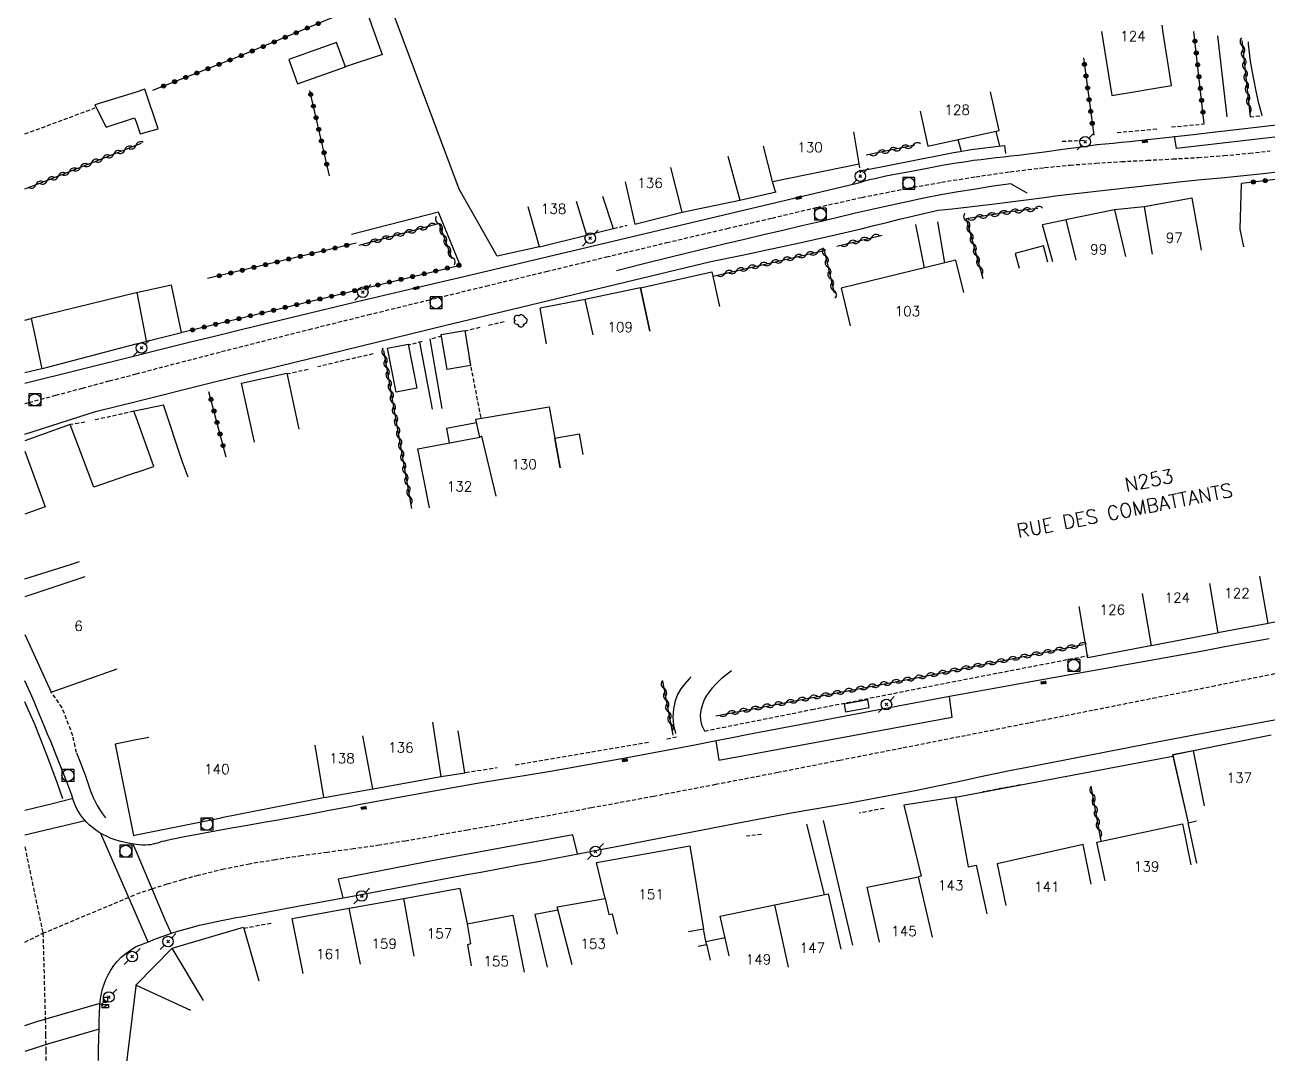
# Model space of a CAD drawing. Header units: millimetres. Extents: x 157999 to 159002, y 156999 to 158001.
# Drawn here: x 158000 to 158156.5, y 157749.3 to 157878.8 of the extents above; entities that cross this region are included whole.
import ezdxf
from ezdxf.enums import TextEntityAlignment as Align

# ---------------------------------------------------------------- set-up
doc = ezdxf.new("R2010")
doc.units = ezdxf.units.MM
doc.linetypes.add('DASHED', pattern=[0.75, 0.5, -0.25])
doc.layers.get('0').update_dxf_attribs({"linetype": 'CONTINUOUS'})
for name, color, linetype in [('W0001', 6, 'DASHED'), ('W0006', 2, 'CONTINUOUS'), ('W0008', 7, 'CONTINUOUS'), ('W0014', 7, 'CONTINUOUS'), ('W0017', 7, 'CONTINUOUS'), ('W0020', 2, 'CONTINUOUS'), ('W0021', 2, 'CONTINUOUS'), ('W0051', 7, 'CONTINUOUS'), ('W0101', 7, 'CONTINUOUS'), ('W0104', 1, 'CONTINUOUS'), ('W0112', 1, 'DASHED'), ('W0132', 7, 'CONTINUOUS'), ('W0300', 7, 'CONTINUOUS'), ('W0310', 3, 'CONTINUOUS'), ('W0323', 7, 'CONTINUOUS'), ('W0401', 7, 'CONTINUOUS'), ('W0420', 7, 'CONTINUOUS'), ('W0438', 7, 'CONTINUOUS'), ('W0473', 7, 'CONTINUOUS'), ('W0989', 7, 'CONTINUOUS'), ('W0990', 7, 'CONTINUOUS'), ('W0991', 7, 'CONTINUOUS'), ('W1102', 7, 'CONTINUOUS')]:
    doc.layers.add(name, color=color, linetype=linetype)
doc.styles.get("Standard").update_dxf_attribs({"font": 'romans.shx', "width": 0.85})

# ---------------------------------------------------------------- blocks, each defined once
blk = doc.blocks.new('T420')
for p, q in [((0.75, 0.75), (-0.75, 0.75)), ((-0.75, 0.75), (-0.75, -0.75)), ((0.75, 0.75), (0.75, -0.75)), ((0.75, -0.75), (-0.75, -0.75))]:
    blk.add_line(p, q)
blk.add_ellipse((0, 0), major_axis=(-0.53, 0.53), ratio=1, start_param=3.926991, end_param=10.210176)
blk = doc.blocks.new('T473')
for p, q in [((-0.166667, 0.166667), (0.166667, -0.166667)), ((-0.166667, -0.166667), (0.166667, 0.166667)), ((0.500001, 0.500001), (1.000002, 1.000002)), ((-1.000002, -1.000002), (-0.500001, -0.500001))]:
    blk.add_line(p, q)
blk.add_ellipse((0, 0), major_axis=(0.471405, 0.471405), ratio=1, start_param=5.4977871438, end_param=11.780972451)
blk = doc.blocks.new('T401')
for p, q in [((-0.3, 0.3), (0, 0.3)), ((-0.3, -0.25), (-0.3, 0.3)), ((-0.3, 0.15), (0, 0.15)), ((-0.3, 0), (0, 0)), ((0, 0.3), (0, -0.25)), ((-0.3, -0.15), (0, -0.15)), ((-0.3, -0.25), (-0.3, -0.3)), ((-0.3, -0.3), (0, -0.3)), ((0, -0.3), (0, -0.25))]:
    blk.add_line(p, q)
blk = doc.blocks.new('T300')
for p, q in [((-0.8, 0.51), (-0.86, 0.34)), ((-0.86, 0.34), (-0.86, 0.17)), ((-0.86, 0.17), (-0.74, 0.06)), ((-0.69, 0.63), (-0.8, 0.51)), ((-0.8, -0.06), (-0.74, 0.06)), ((-0.74, 0.06), (-0.69, 0.11)), ((-0.57, 0.69), (-0.69, 0.63)), ((-0.46, 0.69), (-0.57, 0.69)), ((-0.29, 0.63), (-0.46, 0.69)), ((-0.29, 0.63), (-0.17, 0.74)), ((-0.23, 0.57), (-0.29, 0.63)), ((-0.17, 0.74), (-0.06, 0.8)), ((-0.06, 0.8), (0.06, 0.8)), ((0.06, 0.8), (0.23, 0.74)), ((0.23, 0.74), (0.34, 0.63)), ((0.34, 0.63), (0.4, 0.51)), ((0.46, 0.46), (0.34, 0.46)), ((0.4, 0.51), (0.4, 0.46)), ((0.57, 0.4), (0.46, 0.46)), ((0.57, 0.4), (0.69, 0.29)), ((0.69, 0.29), (0.74, 0.17)), ((0.74, 0.06), (0.69, -0.17)), ((0.74, 0.17), (0.74, 0.06)), ((-0.8, -0.17), (-0.8, -0.06)), ((-0.8, -0.23), (-0.8, -0.17)), ((-0.74, -0.34), (-0.8, -0.23)), ((-0.69, -0.4), (-0.74, -0.34)), ((-0.51, -0.46), (-0.69, -0.4)), ((-0.4, -0.46), (-0.51, -0.46)), ((-0.4, -0.46), (-0.34, -0.46)), ((-0.34, -0.46), (-0.34, -0.4)), ((-0.34, -0.51), (-0.34, -0.46)), ((-0.29, -0.63), (-0.34, -0.51)), ((-0.17, -0.74), (-0.29, -0.63)), ((-0.06, -0.8), (-0.17, -0.74)), ((0.06, -0.8), (-0.06, -0.8)), ((0.17, -0.74), (0.06, -0.8)), ((0.23, -0.69), (0.17, -0.74)), ((0.29, -0.46), (0.23, -0.46)), ((0.29, -0.63), (0.23, -0.69)), ((0.46, -0.4), (0.29, -0.46)), ((0.34, -0.51), (0.29, -0.63)), ((0.34, -0.51), (0.34, -0.46)), ((0.57, -0.34), (0.46, -0.4)), ((0.63, -0.29), (0.57, -0.34)), ((0.69, -0.17), (0.63, -0.29))]:
    blk.add_line(p, q)
blk = doc.blocks.new('T438')
for p, q in [((-0.4, 0.2), (0.4, 0.2)), ((-0.4, -0.2), (-0.4, 0.2)), ((0.15, 1.1), (-0.3, 1.1)), ((-0.3, 1.1), (-0.3, 0.5)), ((-0.3, 0.5), (0.15, 0.5)), ((0.3, 0.65), (0.3, 0.95)), ((0.4, 0.2), (0.4, -0.2))]:
    blk.add_line(p, q)
at = {"flags": 128}
for points in [[(-0.4, -0.2), (0.4, 0.2)], [(0.4, -0.2), (-0.4, -0.2)]]:
    blk.add_lwpolyline(points, dxfattribs=at)
for centre, major_axis, start_param, end_param in [((0.15, 0.95), (0.106, -0.106), 0.785398, 2.356194), ((0.15, 0.65), (0.106, 0.106), 3.926991, 5.497787)]:
    blk.add_ellipse(centre, major_axis=major_axis, ratio=1, start_param=start_param, end_param=end_param)
blk = doc.blocks.new('t310o')
at = {"color": 0, "linetype": 'Continuous'}
for centre, start, end in [((-0.5, 0.38), 216.8699, 323.1304), ((0.5, -0.37), 36.8699, 143.1303)]:
    blk.add_arc(centre, 0.625, start, end, dxfattribs=at)
blk = doc.blocks.new('t323o')
at = {"color": 0, "linetype": 'Continuous'}
for radius in [0.25, 0.15]:
    blk.add_circle((0, 0), radius, dxfattribs=at)

msp = doc.modelspace()

# ---------------------------------------------------------------- linework, layer by layer
at = {"layer": 'W0001'}
for points in [[(158014, 157834.9), (158017.59, 157835.84), (158021.18, 157836.77), (158024.77, 157837.7), (158028.36, 157838.62), (158035.77, 157840.49), (158043.19, 157842.33), (158050.61, 157844.15), (158058.04, 157845.96), (158065.62, 157847.79), (158073.21, 157849.62), (158080.79, 157851.42), (158088.39, 157853.2), (158094.05, 157854.52), (158099.71, 157855.85), (158105.38, 157857.12), (158111.08, 157858.26), (158115.38, 157859.03), (158119.69, 157859.72), (158124.01, 157860.34), (158128.34, 157860.86), (158131.56, 157861.18), (158134.79, 157861.42), (158138.02, 157861.62), (158141.25, 157861.79), (158144.48, 157861.95), (158147.7, 157862.14), (158150.93, 157862.38), (158154.15, 157862.67), (158156.73, 157862.97)], [(158000, 157831.17), (158000.51, 157831.3), (158000.52, 157831.3), (158003.88, 157832.21), (158007.25, 157833.11), (158010.63, 157834.01), (158014, 157834.9)], [(158157.31, 157797.13), (158153.58, 157796.38), (158149.86, 157795.62), (158146.13, 157794.87), (158142.4, 157794.12), (158134.4, 157792.53), (158126.4, 157790.94), (158118.4, 157789.35), (158110.39, 157787.77), (158102.58, 157786.24), (158094.77, 157784.7), (158086.95, 157783.19), (158079.13, 157781.7), (158071.33, 157780.26), (158063.53, 157778.84), (158055.72, 157777.45), (158047.91, 157776.09), (158044.65, 157775.56), (158041.38, 157775.1), (158038.1, 157774.66), (158034.83, 157774.22), (158031.55, 157773.74), (158028.29, 157773.19), (158025.04, 157772.54), (158021.81, 157771.76), (158019.84, 157771.22), (158017.88, 157770.65), (158015.94, 157770.03), (158014, 157769.39)], [(158000, 157775.34), (158002.27, 157764.47)], [(158002.27, 157764.47), (158014, 157769.39)], [(158000, 157763.37), (158002.27, 157764.47)], [(158002.27, 157764.47), (158002.57, 157753.66), (158002.6, 157751.69), (158002.63, 157749.73), (158002.65, 157747.76), (158002.67, 157745.79), (158002.68, 157743.82), (158002.7, 157741.85), (158002.72, 157739.88), (158002.74, 157737.91), (158002.76, 157732.95), (158002.75, 157727.98), (158002.8, 157723.01), (158003.02, 157718.05), (158003.34, 157714), (158003.76, 157709.96), (158004.27, 157705.94), (158004.88, 157701.92), (158009.68, 157681.49)]]:
    msp.add_lwpolyline(points, dxfattribs=at)
at = {"layer": 'W0006'}
for points in [[(158233.03, 157873.8), (158229.87, 157872.75), (158204.51, 157869.98), (158179.17, 157867.04), (158159.5, 157864.94), (158144.94, 157863.25)], [(158144.94, 157863.25), (158144.72, 157864.83)], [(158124.11, 157858.81), (158121.9, 157858.51), (158119.69, 157858.17), (158117.48, 157857.81), (158115.28, 157857.42), (158113.16, 157857.01), (158111.04, 157856.56), (158108.93, 157856.1), (158106.82, 157855.63), (158104.56, 157855.11), (158102.31, 157854.58), (158100.05, 157854.05), (158097.8, 157853.52), (158095.4, 157852.95), (158092.99, 157852.39), (158090.59, 157851.83), (158088.19, 157851.25), (158084.75, 157850.42), (158081.32, 157849.58), (158077.9, 157848.74), (158074.47, 157847.88)], [(158126.14, 157857.64), (158124.11, 157858.81)]]:
    msp.add_lwpolyline(points, dxfattribs=at)
at = {"layer": 'W0008'}
for points in [[(158135.32, 157863.77), (158133, 157863.45), (158130.67, 157863.13), (158128.34, 157862.82), (158126.01, 157862.52), (158125.06, 157862.4), (158124.12, 157862.29), (158123.18, 157862.18), (158122.24, 157862.08), (158121.3, 157861.97), (158120.36, 157861.86), (158119.42, 157861.74), (158118.48, 157861.6), (158116.98, 157861.37), (158115.48, 157861.11), (158113.99, 157860.84), (158112.5, 157860.56), (158111.12, 157860.3), (158109.73, 157860.05), (158108.35, 157859.77), (158106.97, 157859.47), (158106.33, 157859.31), (158105.69, 157859.14), (158105.05, 157858.96), (158104.42, 157858.77)], [(158114.97, 157855.49), (158116.74, 157855.69), (158118.51, 157855.89), (158120.28, 157856.1), (158122.05, 157856.31), (158124.04, 157856.56), (158126.03, 157856.82), (158128.02, 157857.08), (158130.01, 157857.35)], [(158086.36, 157849.06), (158090.28, 157849.86), (158094.2, 157850.68), (158098.11, 157851.53), (158102.01, 157852.41), (158103.63, 157852.78), (158105.25, 157853.17), (158106.87, 157853.57), (158108.49, 157853.97), (158110.1, 157854.36), (158111.72, 157854.75), (158113.34, 157855.13), (158114.97, 157855.49)], [(158023.35, 157833.79), (158052.8, 157840.99), (158086.36, 157849.06)], [(158014, 157831.43), (158023.35, 157833.79)], [(158008.91, 157830.15), (158014, 157831.43)]]:
    msp.add_lwpolyline(points, dxfattribs=at)
at = {"layer": 'W0014'}
for points in [[(158238, 157875.83), (158229.7, 157874.74), (158221.4, 157873.67), (158213.09, 157872.63), (158204.78, 157871.61), (158193.52, 157870.28), (158182.26, 157868.99), (158170.99, 157867.72), (158159.72, 157866.45), (158157.17, 157866.16), (158154.63, 157865.87), (158152.08, 157865.58), (158149.53, 157865.29)], [(158149.81, 157865.32), (158147.11, 157865), (158144.41, 157864.7), (158141.72, 157864.4), (158139.02, 157864.12), (158138, 157864.02), (158136.99, 157863.92), (158135.97, 157863.83), (158134.95, 157863.74)], [(158105.01, 157860.45), (158106.5, 157860.73), (158107.99, 157861.02), (158109.48, 157861.31), (158110.97, 157861.6), (158111.82, 157861.76), (158112.66, 157861.93), (158113.51, 157862.11), (158114.35, 157862.28), (158115.2, 157862.45), (158116.04, 157862.61), (158116.89, 157862.77), (158117.74, 157862.91), (158119.12, 157863.13), (158120.5, 157863.32), (158121.88, 157863.49), (158123.27, 157863.64)], [(158123.31, 157863.65), (158123.43, 157862.64)], [(158145.66, 157859.12), (158148.12, 157859.35), (158150.58, 157859.58), (158153.03, 157859.83), (158155.48, 157860.09), (158158.4, 157860.41), (158161.32, 157860.75), (158164.23, 157861.1), (158167.14, 157861.47)], [(158104.42, 157858.77), (158055.95, 157847.3)], [(158130.01, 157857.35), (158145.66, 157859.12)], [(158055.95, 157847.3), (158048.81, 157845.61), (158041.66, 157843.91), (158034.52, 157842.2), (158027.38, 157840.47), (158024.03, 157839.65), (158020.69, 157838.83), (158017.34, 157838), (158014, 157837.16)], [(158014, 157837.16), (158000, 157833.7)], [(158000, 157827.32), (158008.91, 157830.15)], [(158156.61, 157801.56), (158153.83, 157801.04), (158151.05, 157800.52), (158148.27, 157800.01), (158145.92, 157799.58), (158143.57, 157799.16), (158141.22, 157798.74), (158138.86, 157798.32), (158136.51, 157797.9), (158134.16, 157797.48), (158131.8, 157797.06), (158129.45, 157796.64), (158126.18, 157796.05), (158122.91, 157795.46), (158119.64, 157794.87), (158116.37, 157794.27), (158110.61, 157793.19), (158104.84, 157792.1), (158099.08, 157791.01), (158093.32, 157789.91), (158091.08, 157789.48), (158088.83, 157789.05), (158086.59, 157788.61), (158084.35, 157788.17), (158082.11, 157787.73), (158079.86, 157787.3), (158077.62, 157786.88), (158075.37, 157786.46), (158072.3, 157785.92), (158069.23, 157785.38), (158066.16, 157784.86), (158063.08, 157784.35), (158060.01, 157783.84), (158056.94, 157783.32), (158053.86, 157782.8), (158050.79, 157782.26), (158048.71, 157781.88), (158046.63, 157781.49), (158044.55, 157781.1), (158042.46, 157780.71), (158040.38, 157780.32), (158038.3, 157779.92), (158036.22, 157779.53), (158034.14, 157779.14), (158032.11, 157778.77), (158030.07, 157778.42), (158028.03, 157778.06), (158026, 157777.71), (158023.96, 157777.35), (158021.93, 157776.97), (158019.9, 157776.58), (158017.87, 157776.16), (158017.58, 157776.09), (158017.3, 157776.01), (158017.02, 157775.93), (158016.74, 157775.84), (158016.45, 157775.76), (158016.17, 157775.69), (158015.87, 157775.63), (158015.58, 157775.6), (158015.18, 157775.58), (158014.79, 157775.58), (158014.39, 157775.61), (158014, 157775.66)], [(158001.58, 157792.6), (158001.16, 157793.65), (158000.72, 157794.69), (158000.25, 157795.73), (158000, 157796.25)], [(158005.93, 157781.88), (158005.27, 157783.55), (158004.62, 157785.22), (158003.96, 157786.88), (158003.29, 157788.54), (158002.87, 157789.56), (158002.44, 157790.57), (158002.01, 157791.58), (158001.58, 157792.6)], [(158027.24, 157766.54), (158034.34, 157767.87), (158041.44, 157769.2), (158048.54, 157770.53), (158055.64, 157771.86), (158057.39, 157772.18), (158059.14, 157772.51), (158060.89, 157772.84), (158062.64, 157773.16), (158064.39, 157773.49), (158066.14, 157773.82), (158067.89, 157774.14), (158069.63, 157774.48), (158072.46, 157775.02), (158075.29, 157775.57), (158078.11, 157776.12), (158080.94, 157776.67), (158083.77, 157777.22), (158086.59, 157777.77), (158089.42, 157778.31), (158092.25, 157778.85), (158094.47, 157779.26), (158096.7, 157779.66), (158098.92, 157780.05), (158101.15, 157780.44), (158103.38, 157780.83), (158105.6, 157781.23), (158107.83, 157781.64), (158110.05, 157782.06), (158112.07, 157782.46), (158114.09, 157782.87), (158116.1, 157783.29), (158118.12, 157783.72), (158120.13, 157784.15), (158122.15, 157784.57), (158124.16, 157784.99), (158126.18, 157785.4), (158134.35, 157787), (158142.53, 157788.57), (158150.71, 157790.12), (158158.89, 157791.63)], [(158006.49, 157787.21), (158006.75, 157786.57), (158007, 157785.92), (158007.25, 157785.27), (158007.5, 157784.62), (158007.66, 157784.19), (158007.81, 157783.75), (158007.96, 157783.3), (158008.1, 157782.86), (158008.25, 157782.42), (158008.41, 157781.98), (158008.59, 157781.55), (158008.79, 157781.13), (158009.09, 157780.57), (158009.42, 157780.03), (158009.78, 157779.51), (158010.17, 157779.01)], [(158117.16, 157781.63), (158144.49, 157786.78)], [(158014, 157775.66), (158013.75, 157775.69), (158013.49, 157775.73), (158013.24, 157775.77), (158012.99, 157775.82), (158012.45, 157775.93), (158011.91, 157776.06), (158011.38, 157776.22), (158010.86, 157776.42), (158010.34, 157776.64), (158009.83, 157776.9), (158009.34, 157777.18), (158008.87, 157777.5), (158008.5, 157777.78), (158008.14, 157778.09), (158007.81, 157778.42), (158007.49, 157778.77), (158007.24, 157779.07), (158007, 157779.39), (158006.79, 157779.73), (158006.59, 157780.07), (158006.38, 157780.51), (158006.2, 157780.95), (158006.05, 157781.41), (158005.93, 157781.88)], [(158015.55, 157763.39), (158016.46, 157763.76), (158017.39, 157764.12), (158018.33, 157764.44), (158019.27, 157764.74), (158020.63, 157765.13), (158022, 157765.48), (158023.37, 157765.8), (158024.75, 157766.1), (158025.37, 157766.23), (158025.99, 157766.34), (158026.61, 157766.45), (158027.24, 157766.54)], [(158014, 157762.81), (158015.55, 157763.39)], [(158009.25, 157748.47), (158009.28, 157749.84), (158009.31, 157751.22), (158009.35, 157752.59), (158009.37, 157753.51), (158009.39, 157754.43), (158009.43, 157755.35), (158009.53, 157756.27), (158009.65, 157756.88), (158009.79, 157757.48), (158009.97, 157758.07), (158010.2, 157758.64), (158010.49, 157759.25), (158010.83, 157759.84), (158011.2, 157760.4), (158011.63, 157760.92), (158012.14, 157761.45), (158012.7, 157761.93), (158013.29, 157762.37), (158013.91, 157762.76), (158013.93, 157762.77), (158013.95, 157762.78), (158013.98, 157762.79), (158014, 157762.81)]]:
    msp.add_lwpolyline(points, dxfattribs=at)
at = {"layer": 'W0017'}
for points in [[(158045.03, 157875.05), (158044.47, 157876.58), (158043.93, 157878.1), (158043.4, 157879.64), (158042.89, 157881.17), (158042.62, 157882.01), (158042.36, 157882.85), (158042.12, 157883.69), (158041.87, 157884.53), (158041.63, 157885.37), (158041.37, 157886.21), (158041.11, 157887.04), (158040.84, 157887.88), (158040.22, 157889.63), (158039.58, 157891.38), (158038.9, 157893.12), (158038.2, 157894.85)], [(158151.35, 157867.26), (158150.17, 157877.44)], [(158155.72, 157867.42), (158155.33, 157868.94), (158154.99, 157870.47), (158154.68, 157872.01), (158154.4, 157873.56), (158154.29, 157874.27), (158154.2, 157874.97), (158154.12, 157875.68), (158154.04, 157876.39), (158154.01, 157876.7)], [(158045.01, 157875.12), (158040.19, 157873.53)], [(158122.74, 157863.58), (158122.25, 157865.44)], [(158117.44, 157864.39), (158117.85, 157862.92)], [(158153.09, 157858.86), (158152.93, 157853.12), (158153.37, 157850.88)], [(158052.08, 157855.27), (158041.13, 157852.45)], [(158054.79, 157848.6), (158052.08, 157855.27)], [(158115.79, 157848.86), (158114.9, 157854.04)], [(158113.23, 157848.24), (158112.16, 157853.72)], [(158051.32, 157830.47), (158049.73, 157838.9)], [(158050.97, 157839.25), (158052.48, 157830.56)], [(158085.57, 157789.94), (158085.27, 157790.6), (158085.1, 157791.3), (158085.06, 157792.03), (158085.16, 157792.75), (158085.33, 157793.33), (158085.56, 157793.89), (158085.86, 157794.42), (158086.2, 157794.93), (158086.57, 157795.39), (158086.96, 157795.83), (158087.38, 157796.25), (158087.8, 157796.66), (158088.95, 157797.55)], [(158083.88, 157796.76), (158083.61, 157796.5), (158083.08, 157795.88), (158082.58, 157795.23), (158082.16, 157794.52), (158081.85, 157793.74), (158081.64, 157792.72), (158081.57, 157791.69), (158081.65, 157790.66), (158081.88, 157789.64)], [(158100.65, 157769.34), (158098.43, 157778.22)], [(158100.5, 157778.69), (158104.18, 157762.99)]]:
    msp.add_lwpolyline(points, dxfattribs=at)
at = {"layer": 'W0020'}
for points in [[(158000, 157779.96), (158003.46, 157780.8), (158006.07, 157781.5)], [(158007.61, 157778.64), (158000.72, 157776.99), (158000, 157776.82)], [(158014, 157766.85), (158009.58, 157777.04)], [(158013.61, 157775.7), (158014, 157774.78)], [(158014, 157774.78), (158017.62, 157766.2)], [(158015.52, 157763.34), (158014, 157766.85)], [(158017.62, 157766.2), (158018.43, 157764.44)], [(158000, 157752.87), (158001.52, 157753.36), (158009.49, 157755.69)], [(158009.35, 157752.42), (158002.86, 157750.5), (158000, 157749.61)]]:
    msp.add_lwpolyline(points, dxfattribs=at)
at = {"layer": 'W0021'}
for points in [[(158086.99, 157788.7), (158087.33, 157786.25), (158116.74, 157791.68), (158116.37, 157794.26)], [(158069.55, 157774.46), (158068.96, 157776.87), (158052.1, 157773.77)], [(158052.1, 157773.77), (158039.45, 157771.27), (158040.04, 157768.94)]]:
    msp.add_lwpolyline(points, dxfattribs=at)
at = {"layer": 'W0051'}
msp.add_lwpolyline([(158004.77, 157781.42), (158004.1, 157783.35), (158003.41, 157785.27), (158002.69, 157787.17), (158001.94, 157789.07), (158001.2, 157790.87), (158000.43, 157792.66), (158000, 157793.62)], dxfattribs=at)
at = {"layer": 'W0101'}
for points in [[(158135.52, 157878), (158136.81, 157869.94), (158144.33, 157871.2), (158143.27, 157877.84), (158143.15, 157878.79)], [(158112.68, 157867.97), (158113.64, 157863.55), (158122.63, 157865.52), (158121.56, 157870.39)], [(158094.11, 157859.11), (158105.03, 157861.35), (158104.35, 157865.35)], [(158094.11, 157859.11), (158092.96, 157863.55)], [(158082.73, 157855.24), (158081.32, 157860.86)], [(158075.54, 157859.08), (158076.77, 157853.73)], [(158146.91, 157857), (158140.87, 157855.93)], [(158148.11, 157850.46), (158146.91, 157857)], [(158064.78, 157850.89), (158063.34, 157855.93)], [(158069.41, 157856.64), (158070.68, 157852.37)], [(158137.14, 157855.55), (158131.2, 157854.33), (158131.08, 157854.3)], [(158137.14, 157855.55), (158138.54, 157849.69)], [(158140.87, 157855.93), (158141.89, 157849.96)], [(158076.77, 157853.73), (158082.73, 157855.24)], [(158132.32, 157849.23), (158131.08, 157854.3)], [(158064.78, 157850.89), (158070.68, 157852.37)], [(158117.2, 157849.2), (158102.73, 157845.7), (158103.88, 157840.96)], [(158118.19, 157845.13), (158117.2, 157849.2)], [(158077.47, 157845.72), (158070.69, 157844.31), (158070.51, 157844.27)], [(158077.47, 157845.72), (158078.67, 157840.26)], [(158071.55, 157839.8), (158070.51, 157844.27)], [(158000, 157841.67), (158000.78, 157841.87), (158001.2, 157839.93), (158002.15, 157835.55), (158000, 157835.03)], [(158057.26, 157826.93), (158056.77, 157829.18), (158065.98, 157830.74), (158067.39, 157823.09)], [(158050.92, 157818.05), (158049.45, 157825.47), (158057.26, 157826.93)], [(158007.54, 157809.34), (158000, 157806.83)], [(158133.78, 157799.14), (158132.7, 157805.63)], [(158162.82, 157804.7), (158162.81, 157804.74), (158156.48, 157803.48)], [(158150.17, 157802.28), (158150.06, 157802.25), (158141.76, 157800.67)], [(158156.48, 157803.48), (158156.35, 157803.46), (158156.3, 157803.45), (158150.17, 157802.28)], [(158000, 157802.1), (158003.32, 157794.85)], [(158141.76, 157800.67), (158141.69, 157800.66), (158133.78, 157799.14)], [(158003.32, 157794.85), (158011.61, 157797.77)], [(158052.38, 157784.21), (158051.34, 157791.07)], [(158014, 157788.81), (158011.37, 157788.29)], [(158011.37, 157788.29), (158013.69, 157776.79), (158014, 157776.86)], [(158015.62, 157789.13), (158014, 157788.81)], [(158156.88, 157789.42), (158147.08, 157787.45)], [(158147.04, 157787.45), (158148.45, 157780.53)], [(158043.78, 157782.67), (158043.86, 157782.68), (158052.38, 157784.21)], [(158037.61, 157781.57), (158037.93, 157781.63), (158043.78, 157782.67)], [(158014, 157776.86), (158024.7, 157779.02), (158024.74, 157779.07), (158037.61, 157781.57)], [(158117.16, 157781.63), (158110.64, 157780.6)], [(158110.64, 157780.6), (158112.81, 157771.67), (158112.48, 157771.6)], [(158117.16, 157781.63), (158118.72, 157772.85), (158119.76, 157773.07), (158121.1, 157766.94)], [(158134.92, 157775.96), (158145.71, 157778.24), (158146.77, 157773.11)], [(158134.21, 157770.65), (158133.19, 157775.67), (158122.37, 157773.23), (158123.47, 157767.96)], [(158135.98, 157771.07), (158134.92, 157775.96)], [(158071.94, 157773.4), (158083.7, 157775.49)], [(158083.7, 157775.49), (158085.42, 157764.98), (158083.52, 157764.67)], [(158073.06, 157768.85), (158071.94, 157773.4)], [(158106.01, 157770.3), (158112.48, 157771.6)], [(158047.72, 157768.87), (158054.76, 157770.14)], [(158054.76, 157770.13), (158055.68, 157765.65)], [(158094.4, 157768.04), (158101.1, 157769.44), (158102.69, 157762.46)], [(158107.57, 157763.36), (158106.01, 157770.3)], [(158040.82, 157767.62), (158047.72, 157768.87)], [(158068.87, 157760.51), (158067.02, 157767.82), (158073.06, 157768.85)], [(158087.52, 157766.61), (158094.4, 157768.04)], [(158033.66, 157766.33), (158040.82, 157767.62)], [(158035.02, 157759.42), (158033.66, 157766.33)], [(158055.68, 157765.65), (158061.42, 157766.74), (158062.83, 157759.57)], [(158088.66, 157761.62), (158087.52, 157766.61)]]:
    msp.add_lwpolyline(points, dxfattribs=at)
at = {"layer": 'W0104'}
for points in [[(158064.78, 157850.89), (158059.44, 157849.7), (158054.67, 157858.16), (158046.23, 157880.67)], [(158014, 157870.38), (158008.82, 157868.77), (158010.23, 157865.95), (158013.82, 157867.14), (158014, 157866.63)], [(158015.11, 157870.72), (158014, 157870.38)], [(158014, 157866.63), (158014.53, 157865.13), (158016.77, 157865.76), (158015.11, 157870.72)], [(158088.49, 157862.3), (158089.98, 157856.78)], [(158094.48, 157857.81), (158094.11, 157859.11)], [(158072.71, 157857.26), (158074.06, 157853.2)], [(158089.98, 157856.78), (158094.58, 157857.82)], [(158082.73, 157855.24), (158089.98, 157856.78)], [(158140.87, 157855.93), (158137.14, 157855.55)], [(158082.73, 157855.24), (158082.73, 157855.24)], [(158131.08, 157854.3), (158128.08, 157853.67)], [(158070.68, 157852.37), (158074.06, 157853.2)], [(158129.38, 157849.02), (158128.08, 157853.67)], [(158128.76, 157848.98), (158128.23, 157851.01), (158124.66, 157850.07)], [(158124.66, 157850.07), (158125.16, 157848.19)], [(158077.47, 157845.72), (158086.47, 157847.76), (158087.45, 157843.36)], [(158019.7, 157840.09), (158018.45, 157846.07), (158014.2, 157845.15), (158014, 157845.1)], [(158014, 157845.1), (158000.78, 157841.87)], [(158015.33, 157839.07), (158014.14, 157845.14)], [(158078.67, 157840.26), (158077.47, 157845.72)], [(158070.51, 157844.27), (158064.86, 157843.17)], [(158065.67, 157838.69), (158064.86, 157843.17)], [(158015.36, 157839.02), (158015.36, 157839.02), (158019.7, 157840.09)], [(158002.2, 157835.57), (158014, 157838.66)], [(158014, 157838.66), (158015.36, 157839.02)], [(158028.9, 157826.3), (158027.27, 157833.74), (158032.96, 157834.98)], [(158032.96, 157834.98), (158034.5, 157827.95)], [(158017.47, 157830.97), (158014, 157830.25)], [(158014, 157830.25), (158013.72, 157830.19)], [(158014, 157829.43), (158013.72, 157830.19)], [(158056.86, 157828.74), (158053.08, 157828.02), (158053.4, 157826.21)], [(158067.36, 157823.08), (158066.7, 157826.81), (158069.79, 157827.35), (158070.25, 157824.74)], [(158052.38, 157784.21), (158055.39, 157784.69), (158054.52, 157789.96)], [(158147.08, 157787.45), (158144.45, 157786.96), (158146.43, 157778.38)], [(158147.04, 157787.45), (158144.48, 157786.91), (158146.43, 157778.38)], [(158147.52, 157773.3), (158146.43, 157778.38), (158147.49, 157778.62)], [(158067.13, 157767.37), (158064.17, 157766.83), (158065.75, 157760.19)], [(158014, 157757.81), (158014.02, 157757.97), (158018.56, 157762.61), (158027.53, 157765.26)], [(158027.53, 157765.26), (158029.47, 157758.5)], [(158084.76, 157762.87), (158085.8, 157763.07), (158085.42, 157764.98)], [(158085.73, 157763.42), (158088.13, 157763.93)], [(158085.8, 157763.11), (158086.28, 157761.11)], [(158022.47, 157756.02), (158018.56, 157762.61)], [(158014, 157736.46), (158012.19, 157743.1), (158014, 157757.81)], [(158014.01, 157757.93), (158020.86, 157754.8)]]:
    msp.add_lwpolyline(points, dxfattribs=at)
for points in [[(158039.24, 157876.63), (158033.21, 157874.47), (158034.31, 157871.4), (158040.34, 157873.56)], [(158055.37, 157840.37), (158056.11, 157835.96), (158053.15, 157835.47), (158052.41, 157839.87)], [(158048.25, 157838.65), (158049.33, 157833.1), (158046.73, 157832.6), (158045.66, 157838.15)], [(158106.11, 157793.85), (158103.12, 157793.33), (158103.29, 157792.37), (158106.28, 157792.89)]]:
    msp.add_lwpolyline(points, close=True, dxfattribs=at)
at = {"layer": 'W0112'}
for points in [[(158000, 157865.1), (158008.84, 157868.38)], [(158144.34, 157865.99), (158148.46, 157866.36)], [(158154.21, 157867.24), (158155.76, 157867.42)], [(158137.48, 157865.29), (158142.6, 157865.74)], [(158130.58, 157864.18), (158133.5, 157864.32)], [(158104.98, 157861.34), (158105.13, 157860.22)], [(158074.11, 157853.21), (158075.81, 157853.61)], [(158060.32, 157841.43), (158058.34, 157841)], [(158057.27, 157840.73), (158055.38, 157840.26)], [(158050, 157838.96), (158048.27, 157838.53)], [(158052.45, 157839.63), (158050.97, 157839.25)], [(158043.83, 157837.41), (158036.88, 157835.8)], [(158057.42, 157829.4), (158055.95, 157836.89)], [(158035.65, 157835.45), (158032.99, 157834.86)], [(158007.56, 157828.84), (158005.79, 157828.52)], [(158013.72, 157830.19), (158008.66, 157829.06)], [(158085.57, 157789.94), (158099.05, 157792.64), (158115.94, 157795.98), (158133.84, 157799.44)], [(158006.48, 157787.22), (158006.05, 157789.34), (158004.69, 157792.86), (158003.32, 157794.85)], [(158061.73, 157785.7), (158078.54, 157788.56)], [(158080.82, 157788.96), (158082.02, 157789.2)], [(158055.48, 157784.71), (158059.43, 157785.35)], [(158125.27, 157783.15), (158120.56, 157782.27)], [(158108.14, 157780.19), (158105.02, 157779.61)], [(158092.73, 157776.92), (158090.85, 157776.7)], [(158030.99, 157765.71), (158027.58, 157765.09)]]:
    msp.add_lwpolyline(points, dxfattribs=at)
at = {"layer": 'W0132'}
for points in [[(158020.54, 157821.91), (158019.78, 157823.93), (158017.47, 157831.02)], [(158014, 157822.47), (158016.25, 157823.24), (158014, 157829.43)], [(158014, 157822.47), (158008.67, 157820.64), (158005.72, 157828.51), (158000, 157826.46)], [(158000, 157825.16), (158002.54, 157818.15), (158000, 157817.22)], [(158000, 157809.11), (158005.73, 157810.88), (158006.86, 157811.26)]]:
    msp.add_lwpolyline(points, dxfattribs=at)
at = {"layer": 'W0310'}
for points in [[(158153.18, 157876.86), (158154.21, 157867.24)], [(158000, 157858.2), (158002.78, 157859.23), (158014, 157863.67)], [(158014, 157863.67), (158014.68, 157863.94)], [(158112.01, 157863.7), (158105.89, 157862.43)], [(158127.51, 157855.7), (158123.53, 157855.27), (158122.23, 157855), (158118.49, 157854.42), (158120.58, 157846.91)], [(158053.8, 157849.38), (158052.13, 157853.83), (158042.04, 157851.07)], [(158102.21, 157850.97), (158107.89, 157852.38)], [(158086.64, 157847.2), (158100.61, 157850.41), (158101.85, 157845.1)], [(158045.15, 157837.83), (158048.66, 157817.96)], [(158086.98, 157791.86), (158112.45, 157796.69), (158133.27, 157800.82)], [(158080.27, 157796.2), (158081.55, 157789.42)], [(158135.47, 157776.09), (158134.22, 157783)]]:
    msp.add_lwpolyline(points, dxfattribs=at)
at = {"layer": 'W0323'}
for points in [[(158014, 157885.39), (158016.06, 157886.18), (158025.55, 157889.73), (158037.92, 157894.34), (158042.5, 157881.31), (158026.63, 157874.71), (158016.06, 157870.58)], [(158148.46, 157866.36), (158147.14, 157878.02)], [(158133.26, 157874.68), (158134.55, 157864.95)], [(158038.33, 157859.83), (158035.88, 157870.56)], [(158164.5, 157860.31), (158160.62, 157859.75), (158153.14, 157858.88)], [(158041.72, 157851.37), (158023, 157846.9)], [(158019.65, 157840.09), (158054.79, 157848.6)], [(158025.33, 157824.43), (158023.17, 157832.65)]]:
    msp.add_lwpolyline(points, dxfattribs=at)
at = {"layer": 'W1102'}
for points in [[(158059.34, 157819.51), (158057.52, 157827.04), (158057.26, 157826.93)], [(158149.1, 157808.51), (158150.17, 157802.28)], [(158156.48, 157803.48), (158155.46, 157809.45)], [(158140.65, 157807.26), (158141.76, 157800.67)], [(158036.49, 157788.15), (158037.61, 157781.57)], [(158043.78, 157782.67), (158042.55, 157789.34)], [(158114.25, 157763.97), (158112.48, 157771.6)], [(158049.02, 157761.59), (158047.72, 157768.86)], [(158073.06, 157768.85), (158073.49, 157766.83), (158073.92, 157766.92), (158074.56, 157764.36)], [(158096.12, 157760.22), (158094.4, 157768.04)], [(158042.25, 157760.57), (158040.82, 157767.62)], [(158055.68, 157765.65), (158056.1, 157763.14), (158055.71, 157763.03), (158056.18, 157760.37)]]:
    msp.add_lwpolyline(points, dxfattribs=at)

# ---------------------------------------------------------------- block references
at = {"layer": 'W0300'}
msp.add_blockref('T300', (158062.45, 157841.57), dxfattribs=at)
at = {"layer": 'W0310'}
for p, rotation in [((158153.25, 157876.19), 276.1031683784809), ((158153.41, 157874.7), 276.1031683784809), ((158153.57, 157873.21), 276.1031683784809), ((158153.73, 157871.71), 276.1031683784809), ((158153.89, 157870.22), 276.1031683784809), ((158154.05, 157868.73), 276.1031683784809), ((158012.58, 157863.11), 21.62027313378794), ((158013.97, 157863.66), 21.62027313378794), ((158108.83, 157863.04), 191.728667110671), ((158110.3, 157863.34), 191.728667110671), ((158111.76, 157863.65), 191.728667110671), ((158008.39, 157861.45), 21.62027313378794), ((158009.79, 157862), 21.62027313378794), ((158011.18, 157862.56), 21.62027313378794), ((158107.36, 157862.73), 191.728667110671), ((158004.21, 157859.79), 21.62027313378794), ((158005.6, 157860.35), 21.62027313378794), ((158007, 157860.9), 21.62027313378794), ((158001.41, 157858.72), 20.18359584748803), ((158002.82, 157859.24), 21.62027313378794), ((158122.65, 157855.09), 191.420328830269), ((158124.12, 157855.33), 186.2643577464907), ((158125.61, 157855.49), 186.2643577464907), ((158127.11, 157855.66), 186.2643577464907), ((158050.72, 157853.44), 195.2954637779199), ((158052.14, 157853.79), 110.5278325133592), ((158118.56, 157854.14), 285.5960315690809), ((158119.68, 157854.6), 188.9301631697656), ((158121.17, 157854.84), 188.9301631697656), ((158044.93, 157851.86), 195.2954637779199), ((158046.38, 157852.25), 195.2954637779199), ((158047.82, 157852.65), 195.2954637779199), ((158049.27, 157853.05), 195.2954637779199), ((158052.67, 157852.39), 110.5278325133592), ((158106.58, 157852.06), 13.96971995207315), ((158118.97, 157852.69), 285.5960315690809), ((158119.37, 157851.25), 285.5960315690809), ((158043.48, 157851.46), 195.2954637779199), ((158053.19, 157850.98), 110.5278325133592), ((158099.79, 157850.22), 12.93353134058976), ((158100.76, 157849.77), 283.1071078463556), ((158103.67, 157851.33), 13.96971995207315), ((158105.12, 157851.69), 13.96971995207315), ((158119.77, 157849.8), 285.5960315690809), ((158053.72, 157849.58), 110.5278325133592), ((158093.95, 157848.88), 12.93353134058976), ((158095.41, 157849.22), 12.93353134058976), ((158096.87, 157849.55), 12.93353134058976), ((158098.33, 157849.89), 12.93353134058976), ((158101.1, 157848.31), 283.1071078463556), ((158120.18, 157848.36), 285.5960315690809), ((158088.1, 157847.54), 12.93353134058976), ((158089.56, 157847.87), 12.93353134058976), ((158091.02, 157848.21), 12.93353134058976), ((158092.48, 157848.55), 12.93353134058976), ((158101.44, 157846.85), 283.1071078463556), ((158101.78, 157845.39), 283.1071078463556), ((158045.27, 157837.16), 280.0102246699295), ((158045.53, 157835.69), 280.0102246699295), ((158045.79, 157834.21), 280.0102246699295), ((158046.05, 157832.73), 280.0102246699295), ((158046.31, 157831.26), 280.0102246699295), ((158046.58, 157829.78), 280.0102246699295), ((158046.84, 157828.3), 280.0102246699295), ((158047.1, 157826.82), 280.0102246699295), ((158047.36, 157825.35), 280.0102246699295), ((158047.62, 157823.87), 280.0102246699295), ((158047.88, 157822.39), 280.0102246699295), ((158048.14, 157820.92), 280.0102246699295), ((158048.4, 157819.44), 280.0102246699295), ((158131.16, 157800.4), 11.21890790695221), ((158132.63, 157800.69), 11.21890790695221), ((158122.33, 157798.65), 11.21890790695221), ((158123.8, 157798.94), 11.21890790695221), ((158125.28, 157799.23), 11.21890790695221), ((158126.75, 157799.52), 11.21890790695221), ((158128.22, 157799.81), 11.21890790695221), ((158129.69, 157800.11), 11.21890790695221), ((158114.98, 157797.19), 11.21890790695221), ((158116.45, 157797.48), 11.21890790695221), ((158117.92, 157797.77), 11.21890790695221), ((158119.39, 157798.06), 11.21890790695221), ((158120.86, 157798.36), 11.21890790695221), ((158080.44, 157795.31), 280.6421212999379), ((158106.14, 157795.49), 10.7415930750447), ((158107.61, 157795.77), 10.7415930750447), ((158109.09, 157796.05), 10.7415930750447), ((158110.56, 157796.33), 10.7415930750447), ((158112.03, 157796.61), 10.7415930750447), ((158113.51, 157796.9), 11.21890790695221), ((158080.72, 157793.84), 280.6421212999379), ((158098.77, 157794.09), 10.7415930750447), ((158100.24, 157794.37), 10.7415930750447), ((158101.72, 157794.65), 10.7415930750447), ((158103.19, 157794.93), 10.7415930750447), ((158104.66, 157795.21), 10.7415930750447), ((158080.99, 157792.37), 280.6421212999379), ((158089.93, 157792.41), 10.7415930750447), ((158091.4, 157792.69), 10.7415930750447), ((158092.87, 157792.97), 10.7415930750447), ((158094.35, 157793.25), 10.7415930750447), ((158095.82, 157793.53), 10.7415930750447), ((158097.3, 157793.81), 10.7415930750447), ((158081.27, 157790.89), 280.6421212999379), ((158088.45, 157792.13), 10.7415930750447), ((158134.4, 157781.99), 100.2552138360705), ((158134.67, 157780.52), 100.2552138360705), ((158134.94, 157779.04), 100.2552138360705), ((158135.2, 157777.56), 100.2552138360705)]:
    msp.add_blockref('t310o', p, dxfattribs=dict(at, rotation=rotation))
at = {"layer": 'W0323'}
for p, rotation in [((158036.93, 157879), 202.5852418916569), ((158032.77, 157877.27), 202.5852418916569), ((158034.16, 157877.84), 202.5852418916569), ((158035.54, 157878.42), 202.5852418916569), ((158028.62, 157875.54), 202.5852418916569), ((158030, 157876.11), 202.5852418916569), ((158031.39, 157876.69), 202.5852418916569), ((158147.28, 157876.79), 96.46336371814334), ((158024.45, 157873.86), 201.3278936787777), ((158025.84, 157874.4), 201.3278936787777), ((158027.23, 157874.96), 202.5852418916569), ((158147.45, 157875.3), 96.46336371814334), ((158021.65, 157872.77), 201.3278936787777), ((158023.05, 157873.31), 201.3278936787777), ((158133.37, 157873.87), 277.5727308028107), ((158133.56, 157872.39), 277.5727308028107), ((158147.62, 157873.81), 96.46336371814334), ((158017.46, 157871.13), 201.3278936787777), ((158018.86, 157871.68), 201.3278936787777), ((158020.25, 157872.22), 201.3278936787777), ((158133.76, 157870.9), 277.5727308028107), ((158147.79, 157872.32), 96.46336371814334), ((158147.96, 157870.83), 96.46336371814334), ((158035.99, 157870.07), 102.8631107078756), ((158133.96, 157869.41), 277.5727308028107), ((158148.12, 157869.34), 96.46336371814334), ((158036.33, 157868.6), 102.8631107078756), ((158134.16, 157867.93), 277.5727308028107), ((158148.29, 157867.85), 96.46336371814334), ((158036.66, 157867.14), 102.8631107078756), ((158134.36, 157866.44), 277.5727308028107), ((158037, 157865.68), 102.8631107078756), ((158037.33, 157864.22), 102.8631107078756), ((158037.66, 157862.75), 102.8631107078756), ((158038, 157861.29), 102.8631107078756), ((158154.63, 157859.06), 186.6209110832313), ((158156.12, 157859.23), 186.6209110832313), ((158039.05, 157850.73), 193.4355233622598), ((158040.51, 157851.08), 193.4355233622598), ((158031.75, 157848.99), 193.4355233622598), ((158033.21, 157849.34), 193.4355233622598), ((158034.67, 157849.69), 193.4355233622598), ((158036.13, 157850.04), 193.4355233622598), ((158037.59, 157850.39), 193.4355233622598), ((158025.92, 157847.6), 193.4355233622598), ((158027.38, 157847.95), 193.4355233622598), ((158028.84, 157848.3), 193.4355233622598), ((158030.3, 157848.64), 193.4355233622598), ((158050.27, 157847.5), 13.6180812166135), ((158051.72, 157847.86), 13.6180812166135), ((158053.18, 157848.21), 13.6180812166135), ((158054.64, 157848.56), 13.6180812166135), ((158024.46, 157847.25), 193.4355233622598), ((158042.98, 157845.74), 13.6180812166135), ((158044.43, 157846.09), 13.6180812166135), ((158045.89, 157846.45), 13.6180812166135), ((158047.35, 157846.8), 13.6180812166135), ((158048.81, 157847.15), 13.6180812166135), ((158037.14, 157844.33), 13.6180812166135), ((158038.6, 157844.68), 13.6180812166135), ((158040.06, 157845.03), 13.6180812166135), ((158041.52, 157845.39), 13.6180812166135), ((158031.31, 157842.91), 13.6180812166135), ((158032.77, 157843.27), 13.6180812166135), ((158034.23, 157843.62), 13.6180812166135), ((158035.69, 157843.97), 13.6180812166135), ((158024.02, 157841.15), 13.6180812166135), ((158025.48, 157841.5), 13.6180812166135), ((158026.94, 157841.85), 13.6180812166135), ((158028.4, 157842.21), 13.6180812166135), ((158029.86, 157842.56), 13.6180812166135), ((158021.11, 157840.44), 13.6180812166135), ((158022.57, 157840.79), 13.6180812166135), ((158023.43, 157831.68), 104.6668782625498), ((158023.81, 157830.23), 104.6668782625498), ((158024.19, 157828.78), 104.6668782625498), ((158024.57, 157827.33), 104.6668782625498), ((158024.95, 157825.88), 104.6668782625498)]:
    msp.add_blockref('t323o', p, dxfattribs=dict(at, rotation=rotation))
at = {"layer": 'W0401'}
for p, rotation in [((158140.98, 157864.32), 96.03892473179975), ((158097.39, 157857.23), 103.3224745381613), ((158049.27, 157845.86), 103.3134313677002), ((158128.22, 157796.18), 100.219219069901), ((158075.52, 157786.41), 100.307000661114), ((158042.64, 157780.39), 100.7290790310641)]:
    msp.add_blockref('T401', p, dxfattribs=dict(at, rotation=rotation))
at = {"layer": 'W0420'}
for p in [(158111.24, 157858.88), (158100.13, 157855), (158051.75, 157843.85), (158001.26, 157831.63), (158132.02, 157798.19), (158005.42, 157784.35), (158022.9, 157778.21), (158012.7, 157774.81)]:
    msp.add_blockref('T420', p, dxfattribs=at)
at = {"layer": 'W0438'}
msp.add_blockref('T438', (158010.14, 157755.31), dxfattribs=at)
at = {"layer": 'W0473'}
for p in [(158133.46, 157864.11), (158105.16, 157859.79), (158071.17, 157851.99), (158042.53, 157845.17), (158014.69, 157838.16), (158108.44, 157793.27), (158071.82, 157774.78), (158042.4, 157769.17), (158018.02, 157763.43), (158013.5, 157761.54), (158010.57, 157756.45)]:
    msp.add_blockref('T473', p, dxfattribs=at)

# ---------------------------------------------------------------- texts
at = {"layer": 'W0989'}
msp.add_text('RUE DES COMBATTANTS', height=1.75, rotation=10.8873, dxfattribs=at).set_placement((158125.03, 157814.23))
at = {"layer": 'W0990'}
msp.add_text('N253', height=1.75, rotation=11.0079, dxfattribs=at).set_placement((158141.49, 157821.5), align=Align.MIDDLE_CENTER)
at = {"layer": 'W0991'}
for s, p in [('124', (158139.48, 157877.42)), ('128', (158117.35, 157868.14)), ('130', (158098.83, 157863.42)), ('136', (158078.69, 157858.93)), ('138', (158066.55, 157855.68)), ('97', (158144.68, 157852.04)), ('99', (158135.16, 157850.57)), ('103', (158111.09, 157842.79)), ('109', (158074.94, 157840.79)), ('130', (158062.84, 157823.51)), ('132', (158054.72, 157820.73)), ('124', (158145.07, 157806.73)), ('122', (158152.57, 157807.3)), ('126', (158136.88, 157805.2)), ('6', (158006.75, 157803.17)), ('136', (158047.33, 157787.86)), ('138', (158039.92, 157786.5)), ('140', (158024.17, 157785.14)), ('137', (158152.87, 157784.04)), ('139', (158141.2, 157772.88)), ('143', (158116.53, 157770.51)), ('141', (158128.63, 157770.31)), ('151', (158078.82, 157769.38)), ('157', (158052.19, 157764.45)), ('145', (158110.66, 157764.75)), ('159', (158045.23, 157763.17)), ('153', (158071.53, 157763.16)), ('147', (158099.12, 157762.63)), ('161', (158038.26, 157761.86)), ('155', (158059.32, 157760.96)), ('149', (158092.33, 157761.19))]:
    msp.add_text(s, height=1.25, dxfattribs=at).set_placement(p, align=Align.MIDDLE_CENTER)

doc.saveas('drawing.dxf')
